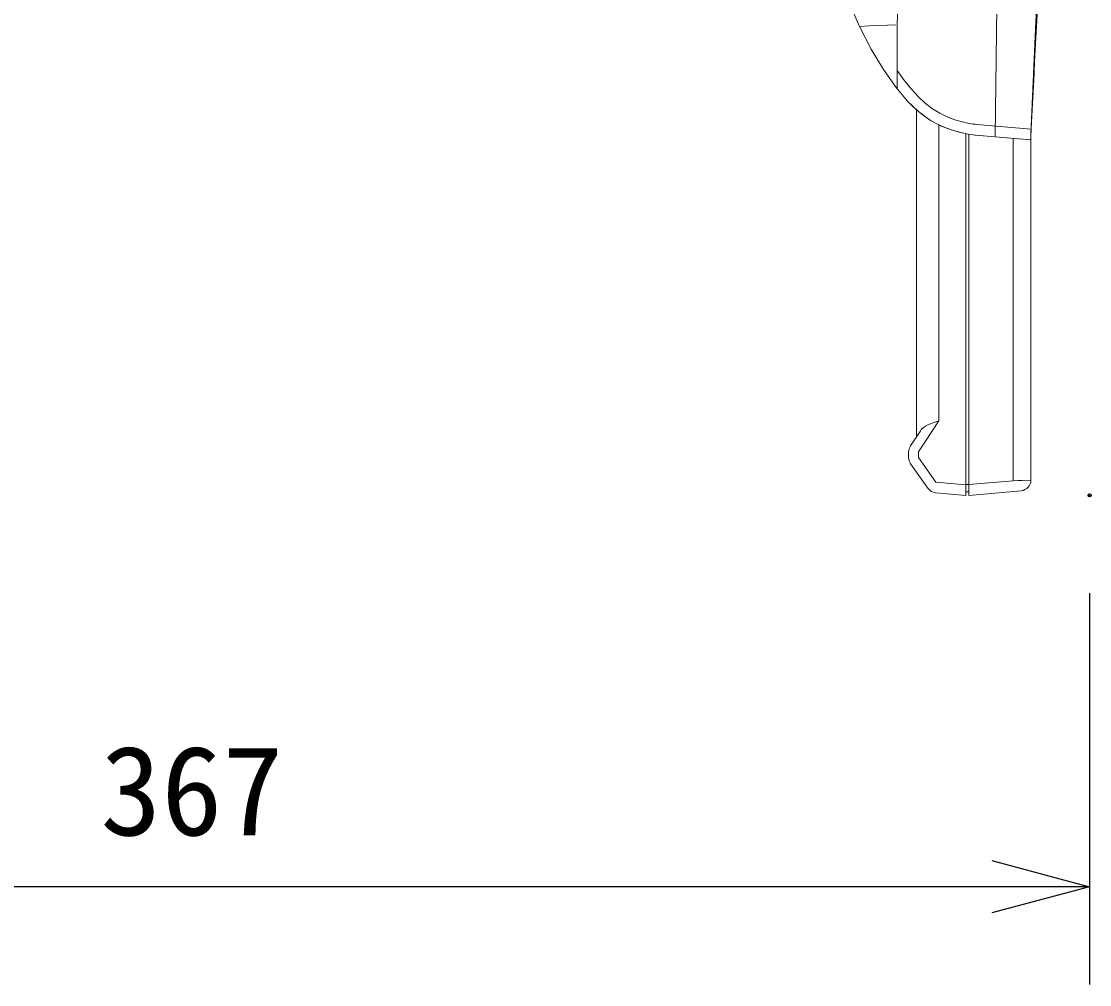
# Model space of a CAD drawing. Units: millimetres, scale not verified. Extents: x -63 to 62, y -57 to 57.
# Drawn here: x 23.11 to 44.95, y -7.09 to 12.6 of the extents above; entities that cross this region are included whole.
import ezdxf
from ezdxf.enums import TextEntityAlignment as Align

# ---------------------------------------------------------------- set-up
doc = ezdxf.new("R2010")
doc.units = ezdxf.units.MM
doc.header["$LTSCALE"] = 0.125
doc.header["$PDMODE"] = 32
doc.header["$PDSIZE"] = 0.0625
for name, color, linetype in [('0-0_0', 7, 'Continuous'), ('0-3_DEFPOINTS', 7, 'Continuous'), ('0-6_SUNPO', 7, 'Continuous')]:
    doc.layers.add(name, color=color, linetype=linetype)
doc.layers.add('0-5_GAIKEI', color=7, linetype='Continuous', lineweight=18)
doc.styles.add('ＭＳ ゴシック', font='')
doc.styles.get('ＭＳ ゴシック').set_extended_font_data('MS Gothic')

# ---------------------------------------------------------------- blocks, each defined once
blk = doc.blocks.new('_OPEN30')
at = {"layer": '0-0_0'}
blk.add_line((0, 0), (-1, 0), dxfattribs=at)
blk.add_lwpolyline([(-1, 0.26795), (0, 0), (-1, -0.26795)], dxfattribs=at)
blk = doc.blocks.new('D4')
at = {"layer": '0-3_DEFPOINTS'}
blk.add_point((46.7503, -5.6683), dxfattribs=at)
at = {"layer": '0-6_SUNPO'}
for p, q in [((46.7503, -7.6683), (46.7503, -15.6683)), ((44.7503, -13.6683), (12.0503, -13.6683))]:
    blk.add_line(p, q, dxfattribs=at)
at = {"layer": '0-6_SUNPO', "xscale": 2, "yscale": 2}
blk.add_blockref('_OPEN30', (46.7503, -13.6683), dxfattribs=at)
at = {"layer": '0-6_SUNPO', "style": 'ＭＳ ゴシック'}
blk.add_text('367', height=1.833, dxfattribs=at).set_placement((26.5253, -13.1683), align=Align.BOTTOM_LEFT)

msp = doc.modelspace()

# ---------------------------------------------------------------- linework, layer by layer
at = {"layer": '0-5_GAIKEI'}
for p, q in [((43.8486, 12.6019), (43.7465, 10.2882)), ((43.7468, 10.2942), (43.8494, 12.6019)), ((43.8486, 12.6019), (43.8494, 12.6019)), ((40.7329, 11.6193), (40.9922, 11.251)), ((41.2188, 10.9804), (40.9922, 11.251)), ((41.4476, 10.7594), (41.2188, 10.9804)), ((41.4069, 4.1116), (41.4069, 10.7964)), ((41.4453, 10.7614), (41.5705, 10.6618)), ((41.6766, 10.5889), (41.4476, 10.7594)), ((41.9012, 10.4675), (41.6766, 10.5889)), ((41.851, 10.491), (42.0054, 10.4241)), ((42.1149, 10.3853), (41.9012, 10.4675)), ((42.0054, 10.4241), (42.1657, 10.3692)), ((42.3139, 10.3279), (42.1149, 10.3853)), ((42.1657, 10.3692), (42.3296, 10.3239)), ((42.3139, 10.3279), (42.4622, 10.2964)), ((42.4622, 10.2964), (42.6144, 10.2769)), ((42.606, 10.2776), (43.7424, 10.1782)), ((43.0172, 10.2416), (42.6144, 10.2769)), ((43.0134, 10.2664), (43.0161, 10.2908)), ((43.0162, 10.2882), (43.0172, 10.2416)), ((43.7424, 10.1782), (43.7465, 10.2882)), ((43.7444, 10.2307), (43.7465, 10.2882)), ((43.7465, 10.2882), (43.7458, 10.2721)), ((43.746, 10.1779), (43.7468, 10.2882)), ((43.7466, 10.1778), (43.7468, 10.2882)), ((43.7468, 10.2872), (43.7466, 10.1778)), ((43.7468, 10.294), (43.7468, 10.2941)), ((43.7468, 10.2937), (43.7468, 10.294)), ((43.7468, 10.2882), (43.7468, 10.2937)), ((43.7468, 10.2874), (43.7468, 10.2937)), ((43.7474, 3.2278), (43.7474, 10.3041)), ((43.7476, 10.3093), (43.7491, 10.337)), ((43.7491, 10.337), (43.7524, 10.3981)), ((43.0156, 10.2418), (43.0158, 10.265)), ((43.1004, 10.2343), (43.0172, 10.2416)), ((43.1801, 10.2274), (43.1004, 10.2343)), ((43.7417, 10.1782), (43.1801, 10.2274)), ((43.7441, 10.2333), (43.7417, 10.1782)), ((43.7424, 10.1782), (43.7466, 10.1778)), ((41.2474, 3.6884), (41.2474, 3.8032)), ((41.6385, 3.0604), (41.2871, 3.5622)), ((42.4774, 3.1343), (42.4174, 3.1343)), ((41.7996, 2.9674), (42.4174, 2.9134)), ((42.4774, 2.9851), (42.4174, 2.9883)), ((42.4774, 2.9151), (43.5465, 3.0087))]:
    msp.add_line(p, q, dxfattribs=at)
at = {"layer": '0-5_GAIKEI', "color": 1}
for p, q in [((41.0143, 11.3088), (41.0147, 11.5946)), ((41.1506, 11.4068), (41.0147, 11.5946)), ((41.8633, 10.488), (41.8633, 4.4345)), ((43.7504, 10.3983), (42.6426, 10.4952)), ((42.4174, 2.9134), (42.4174, 10.3043)), ((42.4774, 2.9151), (42.4774, 10.2936)), ((43.0161, 10.2908), (43.0182, 10.4624)), ((43.3822, 3.2135), (43.3822, 10.2097)), ((41.4482, 3.8032), (41.8633, 4.4345)), ((41.4482, 3.6884), (41.4482, 3.8032)), ((41.7996, 3.1866), (41.4482, 3.6884)), ((41.7996, 3.1866), (42.4174, 3.1325)), ((42.4774, 3.1343), (43.3822, 3.2135)), ((43.5672, 3.2207), (43.7474, 3.2278))]:
    msp.add_line(p, q, dxfattribs=at)
for points in [[(43.0158, 10.265), (43.0551, 13.4406), (43.1455, 16.3269), (43.243, 18.9341), (43.3873, 21.2479)], [(41.0142, 11.2225), (41.02, 14.0515), (41.0323, 16.6333), (41.0443, 18.9451), (41.0625, 20.9784)], [(40.2431, 12.4998), (40.4432, 12.5095), (40.6462, 12.5177)], [(40.6462, 12.5177), (40.8168, 12.5234), (40.9857, 12.5283)], [(42.3507, 10.5455), (42.188, 10.5928), (42.0312, 10.6508), (41.8819, 10.7226), (41.7373, 10.8124), (41.593, 10.9239), (41.4459, 11.0612), (41.2966, 11.2247), (41.1506, 11.4068)], [(43.3822, 3.2135), (43.4787, 3.2173), (43.5672, 3.2207)]]:
    msp.add_lwpolyline(points, dxfattribs=at)
at = {"layer": '0-5_GAIKEI'}
for points in [[(43.8486, 12.6019), (43.8906, 13.383), (43.9468, 14.1545), (44.0164, 14.9126)], [(43.8612, 12.5027), (43.8747, 12.7407), (43.8888, 12.9769), (43.9035, 13.2113), (43.9192, 13.4438), (43.936, 13.6744), (43.9542, 13.903), (43.9735, 14.1294), (43.9937, 14.3537), (44.0143, 14.5761), (44.0353, 14.7964)], [(39.9446, 13.249), (40.0335, 12.9952), (40.1332, 12.7462), (40.2431, 12.4998)], [(40.2431, 12.4998), (40.4812, 12.0349), (40.7329, 11.6193)], [(43.7465, 10.2882), (43.76, 10.5408), (43.773, 10.791), (43.7857, 11.0401), (43.7983, 11.2878), (43.8108, 11.534), (43.8231, 11.7786), (43.8356, 12.0216), (43.8483, 12.263), (43.8612, 12.5027)], [(41.218, 10.9813), (41.3283, 10.8682), (41.4453, 10.7614)], [(41.5705, 10.6618), (41.7055, 10.5708), (41.851, 10.491)], [(41.2835, 3.9241), (41.4796, 4.2223), (41.5129, 4.2643), (41.5512, 4.2988), (41.5941, 4.3281), (41.6411, 4.3534), (41.6923, 4.3759), (41.7469, 4.3965), (41.8041, 4.4158), (41.8633, 4.4345)]]:
    msp.add_lwpolyline(points, dxfattribs=at)
at = {"layer": '0-5_GAIKEI', "color": 1}
msp.add_arc((42.7978, 12.2685), 1.78, 255.45349, 265, dxfattribs=at)
at = {"layer": '0-5_GAIKEI'}
for centre, start, end in [((41.4674, 3.8032), 146.67575, 180), ((41.4674, 3.6884), 180, 215), ((41.8187, 3.1866), 215, 265), ((43.5273, 3.2278), 275.00203, 0.00018)]:
    msp.add_arc(centre, 0.22, start, end, dxfattribs=at)

# ---------------------------------------------------------------- block references
at = {"layer": '0-6_SUNPO'}
msp.add_blockref('D4', (-1.803, 8.5833), dxfattribs=at)

doc.saveas('drawing.dxf')
